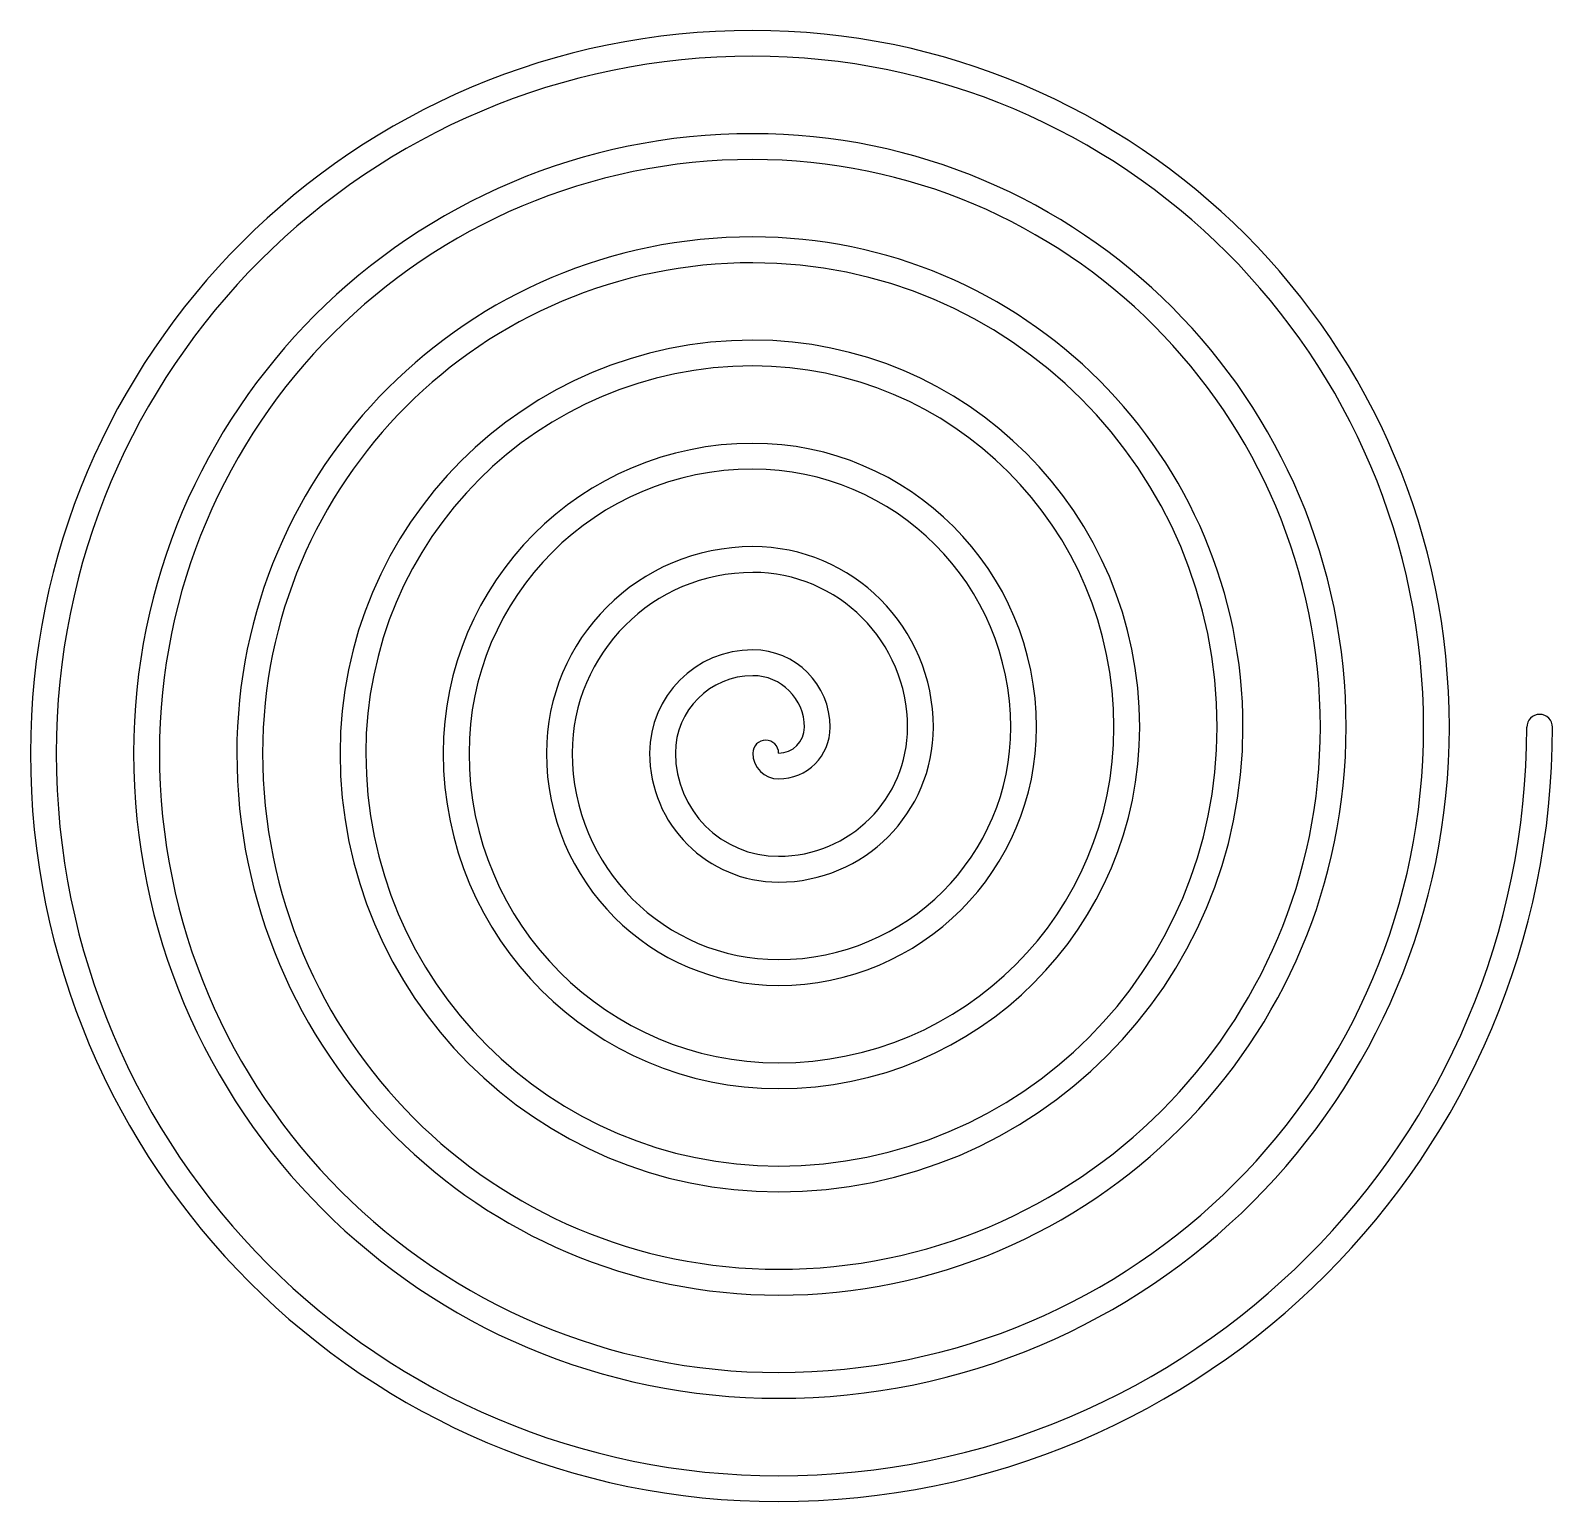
# Model space of a CAD drawing. Header units: metres. Extents: x -290 to 300, y -290 to 280.
import ezdxf

# ---------------------------------------------------------------- set-up
doc = ezdxf.new("R2010")
doc.units = ezdxf.units.M

msp = doc.modelspace()

# ---------------------------------------------------------------- linework, layer by layer
at = {"layer": 'PARAMETRIX'}
for centre, radius, start, end in [((-10, 0), 280, 90, 180), ((-10, 10), 270, 0, 90), ((-10, 0), 270, 90, 180), ((-10, 10), 260, 0, 90), ((-10, 0), 240, 90, 180), ((-10, 10), 230, 0, 90), ((-10, 0), 230, 90, 180), ((-10, 10), 220, 0, 90), ((-10, 0), 200, 90, 180), ((-10, 10), 190, 0, 90), ((-10, 0), 190, 90, 180), ((-10, 10), 180, 0, 90), ((-10, 0), 160, 90, 180), ((-10, 10), 150, 0, 90), ((-10, 0), 150, 90, 180), ((-10, 10), 140, 0, 90), ((-10, 0), 120, 90, 180), ((-10, 10), 110, 360, 90), ((-10, 0), 110, 90, 180), ((-10, 10), 100, 360, 90), ((-10, 0), 80, 90, 180), ((-10, 10), 70, 360, 90), ((-10, 0), 70, 90, 180), ((-10, 10), 60, 360, 90), ((-10, 0), 40, 90, 180), ((-10, 10), 30, 360, 90), ((-10, 0), 30, 90, 180), ((-10, 10), 20, 360, 90), ((295, 10), 5, 0, 180), ((0, 10), 20, 270, 360), ((0, 10), 60, 270, 360), ((0, 10), 100, 270, 360), ((0, 10), 140, 270, 0), ((0, 10), 180, 270, 0), ((0, 10), 220, 270, 0), ((0, 10), 260, 270, 0), ((0, 10), 300, 270, 0), ((0, 10), 290, 270, 0), ((0, 10), 250, 270, 0), ((0, 10), 210, 270, 0), ((0, 10), 170, 270, 0), ((0, 10), 130, 270, 0), ((0, 10), 90, 270, 360), ((0, 10), 50, 270, 360), ((0, 10), 10, 270, 360), ((0, 0), 290, 180, 270), ((0, 0), 280, 180, 270), ((0, 0), 250, 180, 270), ((0, 0), 240, 180, 270), ((0, 0), 210, 180, 270), ((0, 0), 200, 180, 270), ((0, 0), 170, 180, 270), ((0, 0), 160, 180, 270), ((0, 0), 130, 180, 270), ((0, 0), 120, 180, 270), ((0, 0), 90, 180, 270), ((0, 0), 80, 180, 270), ((0, 0), 50, 180, 270), ((0, 0), 40, 180, 270), ((-5, 0), 5, 360, 180), ((0, 0), 10, 180, 270)]:
    msp.add_arc(centre, radius, start, end, dxfattribs=at)

doc.saveas('drawing.dxf')
